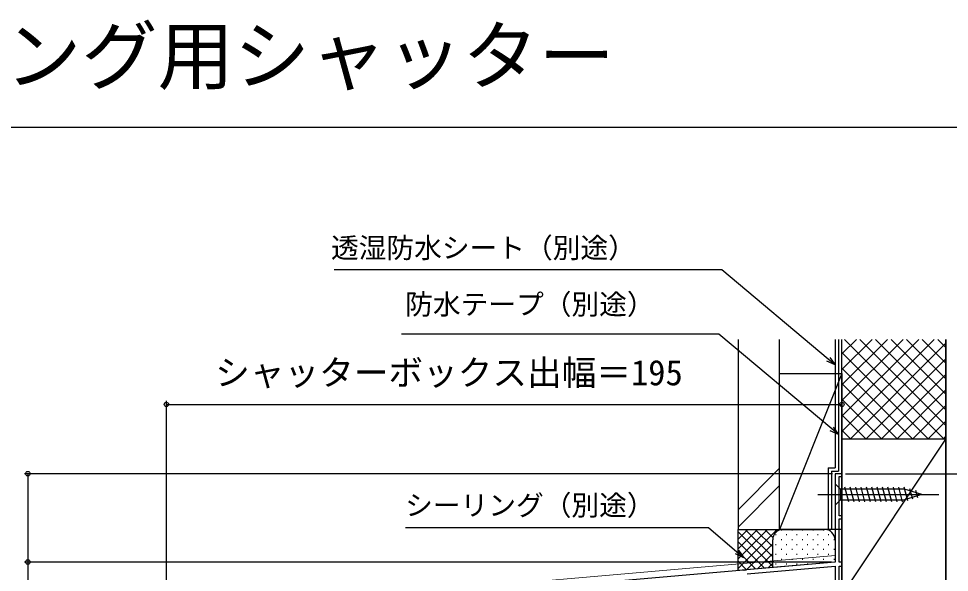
# Model space of a CAD drawing. Units: millimetres, scale not verified. Extents: x -525 to 525, y -783 to 779.
# Drawn here: x -264.7 to 4, y 618.8 to 778.6 of the extents above; entities that cross this region are included whole.
import ezdxf
from ezdxf.enums import TextEntityAlignment as Align

# ---------------------------------------------------------------- set-up
doc = ezdxf.new("R2010")
doc.units = ezdxf.units.MM
doc.header["$LTSCALE"] = 4
for name, color, linetype in [('0-1_USER1', 3, 'Continuous'), ('0-2_YKK_11', 7, 'Continuous'), ('0-5_YKK_13', 4, 'Continuous'), ('0-7_YKK_D', 6, 'Continuous'), ('0-8_YKK_ZWAK', 7, 'Continuous'), ('0-9_YSS_K', 3, 'Continuous'), ('0-A_YSS_KE', 3, 'Continuous')]:
    doc.layers.add(name, color=color, linetype=linetype)
doc.layers.add('0-4_YKK_12', color=2, linetype='Continuous', lineweight=18)
doc.styles.add('ＭＳ ゴシック', font='')
doc.styles.get('ＭＳ ゴシック').set_extended_font_data('MS Gothic')

msp = doc.modelspace()

# ---------------------------------------------------------------- linework, layer by layer
at = {"layer": '0-2_YKK_11'}
for points in [[(-27.8, 602.796), (-27.8, 620.596), (-27, 620.596), (-27, 621.796), (-27.8, 621.796), (-27.8, 634.296), (-27, 634.296), (-27, 635.096), (-27.8, 635.096), (-27.8, 646.496), (-27, 646.496), (-27, 647.296), (-29, 647.296), (-29, 621.796), (-54.543, 619.561), (-54.716, 619.425), (-55.263, 619.378), (-55.457, 619.481), (-109.543, 614.749)], [(-54.4, 618.369), (-29, 620.591), (-29, 576.596)]]:
    msp.add_lwpolyline(points, dxfattribs=at)
at = {"layer": '0-4_YKK_12'}
for p, q in [((-29, 623.67), (-29, 647.296)), ((-27, 647.296), (-29, 647.296)), ((-27, 647.296), (-27, 407.296)), ((-135, 614.396), (-29, 623.67))]:
    msp.add_line(p, q, dxfattribs=at)
at = {"layer": '0-5_YKK_13'}
for p, q in [((-29, 644.396), (-29, 638.196)), ((-29, 644.396), (-27.45, 642.846)), ((-8.916, 642.846), (-27.45, 642.846)), ((-27.45, 642.846), (-27.45, 639.746)), ((-25.024, 639.196), (-26.149, 643.396)), ((-23.471, 639.196), (-24.596, 643.396)), ((-21.918, 639.196), (-23.043, 643.396)), ((-20.365, 639.196), (-21.49, 643.396)), ((-18.812, 639.196), (-19.937, 643.396)), ((-17.259, 639.196), (-18.384, 643.396)), ((-15.706, 639.196), (-16.831, 643.396)), ((-14.153, 639.196), (-15.279, 643.396)), ((-12.6, 639.196), (-13.726, 643.396)), ((-11.047, 639.196), (-12.173, 643.396)), ((-9.494, 639.196), (-10.62, 643.396)), ((-8.011, 639.454), (-9.067, 643.396)), ((-4, 641.296), (-8.916, 642.846)), ((-6.579, 639.906), (-7.392, 642.942)), ((-5.147, 640.357), (-5.696, 642.407)), ((-34, 641.296), (1, 641.296)), ((-29, 638.196), (-27.45, 639.746)), ((-27.45, 639.746), (-8.916, 639.746)), ((-4, 641.296), (-8.916, 639.746))]:
    msp.add_line(p, q, dxfattribs=at)
at = {"layer": '0-7_YKK_D'}
for p, q in [((-222, 520.849), (-222, 668.297)), ((-222, 667.297), (-27.01, 667.297)), ((-27.01, 629.253), (-27.01, 668.297)), ((-29.7, 647.297), (-263, 647.297)), ((-262, 647.297), (-262, 621.797)), ((-26.006, 647.297), (210.5, 647.297)), ((-30, 621.797), (-263, 621.797)), ((-30, 621.797), (-263, 621.797)), ((-262, 621.797), (-262, 387.3))]:
    msp.add_line(p, q, dxfattribs=at)
for points in [[(-29, 678.679), (-30.953, 680.319), (-61.72, 706.135), (-173.604, 706.135)], [(-28, 658.586), (-29.953, 660.225), (-62.565, 687.59), (-154.178, 687.59)], [(-30.514, 680.842), (-29, 678.679), (-31.393, 679.795)], [(-29.514, 660.749), (-28, 658.586), (-30.393, 659.702)], [(-55.354, 623.046), (-57.308, 624.685), (-65.574, 631.621), (-153.003, 631.621)], [(-56.869, 625.209), (-55.354, 623.046), (-57.747, 624.162)]]:
    msp.add_lwpolyline(points, dxfattribs=at)
for centre in [(-222, 667.297), (-27.01, 667.297), (-262, 647.297), (-262, 621.797), (-262, 621.797)]:
    msp.add_circle(centre, 0.637, dxfattribs=at)
at = {"layer": '0-8_YKK_ZWAK'}
msp.add_line((-525, 747.3), (525, 747.3), dxfattribs=at)
at = {"layer": '0-9_YSS_K'}
for p, q in [((-27, 681.872), (-22.825, 686.047)), ((-27, 677.382), (-18.335, 686.047)), ((-27, 672.892), (-13.845, 686.047)), ((-27, 668.402), (-9.355, 686.047)), ((-27, 663.912), (-4.865, 686.047)), ((-27, 659.422), (-0.375, 686.047)), ((2.455, 657.3), (-26.292, 686.047)), ((3, 661.245), (-21.802, 686.047)), ((3, 665.735), (-17.312, 686.047)), ((3, 670.225), (-12.821, 686.047)), ((3, 674.716), (-8.331, 686.047)), ((3, 679.206), (-3.841, 686.047)), ((3, 683.696), (0.649, 686.047)), ((-24.631, 657.3), (3, 684.931)), ((-2.035, 657.3), (-27, 682.265)), ((-20.141, 657.3), (3, 680.441)), ((-6.525, 657.3), (-27, 677.775)), ((-27, 676.221), (-45, 631.221)), ((-15.651, 657.3), (3, 675.951)), ((-11.015, 657.3), (-27, 673.285)), ((-11.161, 657.3), (3, 671.461)), ((-15.505, 657.3), (-27, 668.795)), ((-6.671, 657.3), (3, 666.971)), ((-19.996, 657.3), (-27, 664.304)), ((-2.181, 657.3), (3, 662.481)), ((-24.486, 657.3), (-27, 659.814)), ((-27, 612.3), (3, 657.3)), ((2.309, 657.3), (3, 657.991)), ((-57, 636.878), (-45, 648.878)), ((-57, 631.878), (-45, 643.878)), ((-46.163, 629.716), (-45.963, 629.716)), ((-44.548, 631.131), (-44.348, 631.131)), ((-43.133, 629.716), (-42.933, 629.716)), ((-41.518, 631.131), (-41.318, 631.131)), ((-40.103, 629.716), (-39.903, 629.716)), ((-38.488, 631.131), (-38.288, 631.131)), ((-37.073, 629.716), (-36.873, 629.716)), ((-35.458, 631.131), (-35.258, 631.131)), ((-34.043, 629.716), (-33.843, 629.716)), ((-32.428, 631.131), (-32.228, 631.131)), ((-31.013, 629.716), (-30.813, 629.716)), ((-46.163, 626.886), (-45.963, 626.886)), ((-44.548, 628.301), (-44.348, 628.301)), ((-43.133, 626.886), (-42.933, 626.886)), ((-41.518, 628.301), (-41.318, 628.301)), ((-40.103, 626.886), (-39.903, 626.886)), ((-38.488, 628.301), (-38.288, 628.301)), ((-37.073, 626.886), (-36.873, 626.886)), ((-35.458, 628.301), (-35.258, 628.301)), ((-34.043, 626.886), (-33.843, 626.886)), ((-32.428, 628.301), (-32.228, 628.301)), ((-31.013, 626.886), (-30.813, 626.886)), ((-29.398, 628.301), (-29.198, 628.301)), ((-46.163, 624.056), (-45.963, 624.056)), ((-44.548, 625.471), (-44.348, 625.471)), ((-43.133, 624.056), (-42.933, 624.056)), ((-41.518, 625.471), (-41.318, 625.471)), ((-40.103, 624.056), (-39.903, 624.056)), ((-38.488, 625.471), (-38.288, 625.471)), ((-37.073, 624.056), (-36.873, 624.056)), ((-35.458, 625.471), (-35.258, 625.471)), ((-34.043, 624.056), (-33.843, 624.056)), ((-32.428, 625.471), (-32.228, 625.471)), ((-31.013, 624.056), (-30.813, 624.056)), ((-29.398, 625.471), (-29.198, 625.471)), ((-46.163, 621.226), (-45.963, 621.226)), ((-44.548, 622.641), (-44.348, 622.641)), ((-43.133, 621.226), (-42.933, 621.226)), ((-41.518, 622.641), (-41.318, 622.641)), ((-40.103, 621.226), (-39.903, 621.226)), ((-38.488, 622.641), (-38.288, 622.641)), ((-37.073, 621.226), (-36.873, 621.226)), ((-35.458, 622.641), (-35.258, 622.641)), ((-32.428, 622.641), (-32.228, 622.641)), ((-29.398, 622.641), (-29.198, 622.641))]:
    msp.add_line(p, q, dxfattribs=at)
at = {"layer": '0-A_YSS_KE'}
for p, q in [((-29, 686.047), (-29, 648.977)), ((-28, 686.047), (-28, 647.977)), ((-27, 457.3), (-27, 686.047)), ((-31, 648.977), (-31, 631.221)), ((-30.978, 648.977), (-28.978, 648.977)), ((-30, 647.977), (-28, 647.977)), ((-30, 647.977), (-30, 631.221)), ((-57, 631.221), (-57, 631.221)), ((-57, 628.393), (-54.172, 631.221)), ((-57, 625.564), (-51.343, 631.221)), ((-57, 622.736), (-48.515, 631.221)), ((-57, 619.907), (-45.686, 631.221)), ((-47, 620.484), (-57, 630.484)), ((-47, 623.313), (-54.908, 631.221)), ((-47, 626.141), (-52.08, 631.221)), ((-46.924, 628.893), (-49.251, 631.221)), ((-45.813, 630.611), (-46.423, 631.221)), ((-44, 631.221), (-32.006, 631.193)), ((-49.359, 620.015), (-57, 627.656)), ((-54.515, 619.564), (-47, 627.079)), ((-51.96, 619.788), (-57, 624.828)), ((-51.415, 619.836), (-47, 624.251)), ((-54.561, 619.56), (-57, 621.999)), ((-48.315, 620.107), (-47, 621.422))]:
    msp.add_line(p, q, dxfattribs=at)
for points in [[(-57, 686.047), (-57, 631.221), (-45, 631.221), (-45, 686.047)], [(3, 686.047), (3, 457.3), (-27, 457.3), (-27, 517.3)], [(3, 686.047), (3, 657.3), (-27, 657.3), (-27, 686.047)], [(12, 686.047), (12, 412.3), (3, 412.3), (3, 686.047)], [(-47, 620.222), (-57, 619.347), (-57, 631.221), (-44, 631.221)], [(-29.006, 628.193), (-29.006, 621.796), (-47, 620.222), (-47, 628.221)]]:
    msp.add_lwpolyline(points, dxfattribs=at)
for points in [[(-45, 676.221), (-27, 676.221), (-27, 631.221), (-45, 631.221)], [(-27, 612.3), (3, 612.3), (3, 657.3), (-27, 657.3)]]:
    msp.add_lwpolyline(points, close=True, dxfattribs=at)
for centre, start, end in [((-44, 628.221), 90, 180), ((-32.006, 628.193), 360, 90)]:
    msp.add_arc(centre, 3, start, end, dxfattribs=at)

# ---------------------------------------------------------------- texts
at = {"layer": '0-1_USER1', "style": 'ＭＳ ゴシック'}
msp.add_text('APW651 大開口スライディング用シャッター', height=16.13, dxfattribs=at).set_placement((-521.375, 755.05), align=Align.BOTTOM_LEFT)
at = {"layer": '0-7_YKK_D', "style": 'ＭＳ ゴシック'}
for s, height, p in [('透湿防水シート（別途）', 5.865, (-174.488, 707.79)), ('防水テープ（別途）', 5.865, (-153.079, 691.49)), ('シャッターボックス出幅＝195', 7.331, (-207.914, 670.603)), ('シーリング（別途）', 5.865, (-153.093, 633.488))]:
    msp.add_text(s, height=height, dxfattribs=at).set_placement(p, align=Align.BOTTOM_LEFT)

doc.saveas('drawing.dxf')
